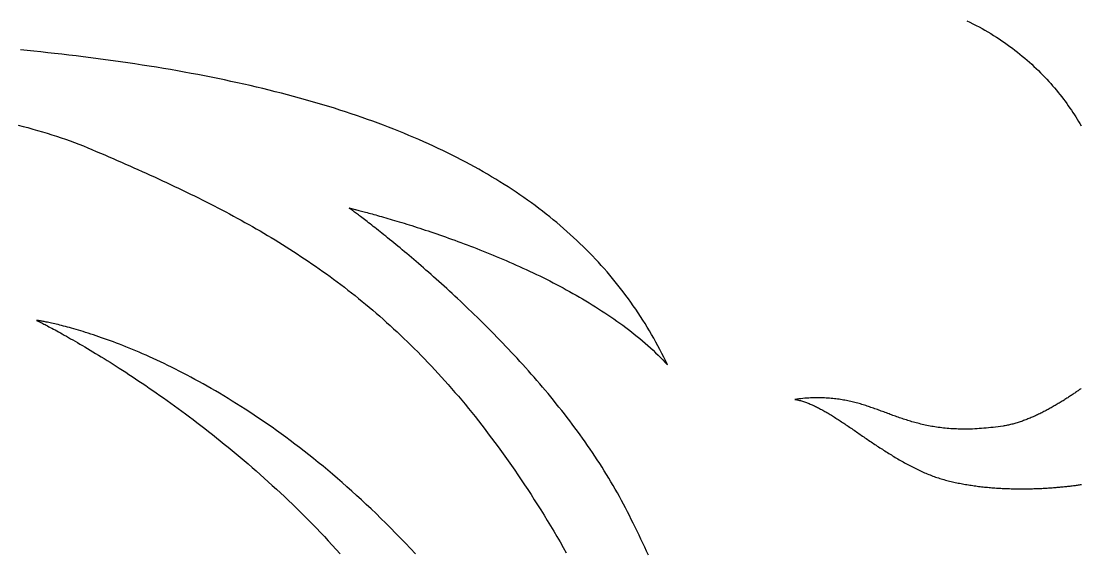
# Model space of a CAD drawing. Extents: x 5 to 105, y 2 to 136.
# Drawn here: x 40.57 to 54.73, y 91.6 to 98.69 of the extents above; entities that cross this region are included whole.
import ezdxf

# ---------------------------------------------------------------- set-up
doc = ezdxf.new("R2010")
doc.units = 0
doc.layers.get('0').update_dxf_attribs({"linetype": 'CONTINUOUS'})

msp = doc.modelspace()

# ---------------------------------------------------------------- linework, layer by layer
at = {"color": 7}
for points in [[(53.2047, 98.6942, 0), (53.2463, 98.6742, 0), (53.2874, 98.6539, 0), (53.328, 98.633, 0), (53.3682, 98.6118, 0), (53.4079, 98.5901, 0), (53.4471, 98.568, 0), (53.4859, 98.5455, 0), (53.5242, 98.5227, 0), (53.562, 98.4994, 0), (53.5993, 98.4758, 0), (53.6361, 98.4519, 0), (53.6725, 98.4276, 0), (53.7084, 98.4029, 0), (53.7438, 98.3779, 0), (53.7787, 98.3526, 0), (53.8132, 98.3271, 0), (53.8472, 98.3012, 0), (53.8807, 98.275, 0), (53.9137, 98.2486, 0), (53.9462, 98.2218, 0), (53.9783, 98.1949, 0), (54.0099, 98.1677, 0), (54.041, 98.1403, 0), (54.0716, 98.1126, 0), (54.1017, 98.0847, 0), (54.1313, 98.0567, 0), (54.1605, 98.0284, 0), (54.1892, 98, 0), (54.2174, 97.9714, 0), (54.2451, 97.9426, 0), (54.2723, 97.9137, 0), (54.299, 97.8846, 0), (54.3253, 97.8554, 0), (54.351, 97.8261, 0), (54.3763, 97.7967, 0), (54.4011, 97.7672, 0), (54.4254, 97.7376, 0), (54.4492, 97.708, 0), (54.4725, 97.6782, 0), (54.4953, 97.6484, 0), (54.5176, 97.6186, 0), (54.5395, 97.5887, 0), (54.5608, 97.5588, 0), (54.5817, 97.5289, 0), (54.602, 97.499, 0), (54.6219, 97.4691, 0), (54.6413, 97.4392, 0), (54.6602, 97.4093, 0), (54.6785, 97.3795, 0), (54.6964, 97.3497, 0), (54.7138, 97.32, 0), (54.7307, 97.2903, 0)], [(41.5992, 98.1871, 0), (41.4997, 98.2, 0), (41.4013, 98.2124, 0), (41.3039, 98.2244, 0), (41.2077, 98.236, 0), (41.1125, 98.2471, 0), (41.0183, 98.2578, 0), (40.9252, 98.268, 0), (40.8331, 98.2779, 0), (40.742, 98.2873, 0), (40.6519, 98.2964, 0), (40.5628, 98.3051, 0)], [(49.2077, 94.0949, 0), (49.1827, 94.1467, 0), (49.1572, 94.1982, 0), (49.1312, 94.2494, 0), (49.1048, 94.3002, 0), (49.0778, 94.3507, 0), (49.0504, 94.401, 0), (49.0225, 94.4509, 0), (48.9942, 94.5004, 0), (48.9653, 94.5497, 0), (48.9359, 94.5986, 0), (48.9061, 94.6472, 0), (48.8757, 94.6955, 0), (48.8449, 94.7435, 0), (48.8135, 94.7912, 0), (48.7817, 94.8385, 0), (48.7493, 94.8855, 0), (48.7165, 94.9323, 0), (48.6831, 94.9786, 0), (48.6492, 95.0247, 0), (48.6149, 95.0705, 0), (48.58, 95.1159, 0), (48.5446, 95.161, 0), (48.5086, 95.2058, 0), (48.4722, 95.2503, 0), (48.4353, 95.2945, 0), (48.3978, 95.3384, 0), (48.3598, 95.3819, 0), (48.3213, 95.4252, 0), (48.2822, 95.4681, 0), (48.2426, 95.5107, 0), (48.2025, 95.553, 0), (48.1619, 95.5949, 0), (48.1207, 95.6366, 0), (48.079, 95.6779, 0), (48.0368, 95.719, 0), (47.994, 95.7597, 0), (47.9506, 95.8001, 0), (47.9068, 95.8402, 0), (47.8624, 95.88, 0), (47.8174, 95.9195, 0), (47.7719, 95.9586, 0), (47.7258, 95.9975, 0), (47.6792, 96.036, 0), (47.632, 96.0742, 0), (47.5843, 96.1122, 0), (47.536, 96.1498, 0), (47.4872, 96.1871, 0), (47.4378, 96.2241, 0), (47.3878, 96.2607, 0), (47.3372, 96.2971, 0), (47.2861, 96.3332, 0), (47.2345, 96.3689, 0), (47.1822, 96.4043, 0), (47.1294, 96.4395, 0), (47.076, 96.4743, 0), (47.022, 96.5088, 0), (46.9675, 96.543, 0), (46.9124, 96.5769, 0), (46.8566, 96.6105, 0), (46.8003, 96.6438, 0), (46.7435, 96.6768, 0), (46.686, 96.7094, 0), (46.6279, 96.7418, 0), (46.5693, 96.7739, 0), (46.51, 96.8056, 0), (46.4502, 96.8371, 0), (46.3897, 96.8682, 0), (46.3287, 96.8991, 0), (46.2671, 96.9296, 0), (46.2048, 96.9598, 0), (46.142, 96.9897, 0), (46.0785, 97.0194, 0), (46.0144, 97.0487, 0), (45.9498, 97.0777, 0), (45.8845, 97.1064, 0), (45.8186, 97.1348, 0), (45.7521, 97.1629, 0), (45.6849, 97.1907, 0), (45.6172, 97.2182, 0), (45.5488, 97.2454, 0), (45.4798, 97.2723, 0), (45.4102, 97.2989, 0), (45.3399, 97.3252, 0), (45.269, 97.3512, 0), (45.1975, 97.3768, 0), (45.1253, 97.4022, 0), (45.0526, 97.4273, 0), (44.9791, 97.4521, 0), (44.9051, 97.4766, 0), (44.8304, 97.5008, 0), (44.755, 97.5247, 0), (44.6791, 97.5482, 0), (44.6024, 97.5715, 0), (44.5251, 97.5945, 0), (44.4472, 97.6172, 0), (44.3686, 97.6396, 0), (44.2894, 97.6617, 0), (44.2095, 97.6835, 0), (44.129, 97.705, 0), (44.0478, 97.7262, 0), (43.9659, 97.7471, 0), (43.8834, 97.7677, 0), (43.8002, 97.788, 0), (43.7163, 97.808, 0), (43.6318, 97.8277, 0), (43.5466, 97.8472, 0), (43.4607, 97.8663, 0), (43.3742, 97.8851, 0), (43.2869, 97.9037, 0), (43.199, 97.9219, 0), (43.1104, 97.9398, 0), (43.0212, 97.9575, 0), (42.9312, 97.9749, 0), (42.8406, 97.9919, 0), (42.7493, 98.0087, 0), (42.6573, 98.0252, 0), (42.5646, 98.0413, 0), (42.4712, 98.0572, 0), (42.3771, 98.0728, 0), (42.2823, 98.0881, 0), (42.1869, 98.1031, 0), (42.0907, 98.1179, 0), (41.9938, 98.1323, 0), (41.8962, 98.1464, 0), (41.7979, 98.1603, 0), (41.6989, 98.1738, 0), (41.5992, 98.1871, 0)], [(40.5307, 97.3008, 0), (40.5963, 97.2837, 0), (40.6615, 97.2662, 0), (40.7262, 97.2483, 0), (40.7904, 97.2299, 0), (40.8541, 97.2111, 0), (40.9172, 97.1919, 0), (40.9798, 97.1722, 0), (41.0419, 97.152, 0), (41.1034, 97.1314, 0), (41.1643, 97.1104, 0), (41.2246, 97.0888, 0), (41.2844, 97.0668, 0), (41.3435, 97.0443, 0), (41.402, 97.0213, 0), (41.4598, 96.9978, 0), (41.5169, 96.9738, 0)], [(41.517, 96.9738, 0), (41.5737, 96.9495, 0), (41.6303, 96.9252, 0), (41.6867, 96.9009, 0), (41.7429, 96.8766, 0), (41.7989, 96.8523, 0), (41.8548, 96.8279, 0), (41.9105, 96.8036, 0), (41.9661, 96.7792, 0), (42.0214, 96.7547, 0), (42.0766, 96.7303, 0), (42.1317, 96.7057, 0), (42.1866, 96.6811, 0), (42.2413, 96.6564, 0), (42.2958, 96.6317, 0), (42.3502, 96.6069, 0), (42.4045, 96.582, 0), (42.4585, 96.557, 0), (42.5125, 96.5319, 0), (42.5662, 96.5067, 0), (42.6198, 96.4814, 0), (42.6733, 96.456, 0), (42.7266, 96.4305, 0), (42.7797, 96.4048, 0), (42.8327, 96.379, 0), (42.8856, 96.3531, 0), (42.9383, 96.3271, 0), (42.9908, 96.3008, 0), (43.0432, 96.2745, 0), (43.0955, 96.2479, 0), (43.1476, 96.2212, 0), (43.1996, 96.1943, 0), (43.2514, 96.1673, 0), (43.3031, 96.14, 0), (43.3546, 96.1126, 0), (43.406, 96.0849, 0), (43.4573, 96.0571, 0), (43.5084, 96.029, 0), (43.5594, 96.0007, 0), (43.6103, 95.9722, 0), (43.661, 95.9435, 0), (43.7116, 95.9145, 0), (43.7621, 95.8853, 0), (43.8124, 95.8559, 0), (43.8626, 95.8262, 0), (43.9127, 95.7962, 0), (43.9627, 95.766, 0), (44.0125, 95.7354, 0), (44.0622, 95.7047, 0), (44.1118, 95.6736, 0), (44.1612, 95.6422, 0), (44.2105, 95.6106, 0), (44.2597, 95.5786, 0), (44.3088, 95.5463, 0), (44.3578, 95.5138, 0), (44.4067, 95.4808, 0), (44.4554, 95.4476, 0), (44.504, 95.414, 0), (44.5525, 95.3801, 0), (44.6009, 95.3459, 0), (44.6492, 95.3113, 0), (44.6974, 95.2763, 0), (44.7454, 95.241, 0), (44.7934, 95.2053, 0), (44.8412, 95.1693, 0), (44.889, 95.1328, 0), (44.9366, 95.096, 0), (44.9841, 95.0587, 0), (45.0316, 95.0211, 0), (45.0789, 94.9831, 0), (45.1261, 94.9446, 0), (45.1732, 94.9058, 0), (45.2203, 94.8665, 0), (45.2672, 94.8267, 0), (45.314, 94.7866, 0), (45.3608, 94.746, 0), (45.4074, 94.7049, 0), (45.4539, 94.6634, 0), (45.5004, 94.6215, 0), (45.5468, 94.579, 0), (45.593, 94.5361, 0), (45.6392, 94.4928, 0), (45.6853, 94.4489, 0), (45.7313, 94.4045, 0), (45.7772, 94.3597, 0), (45.8231, 94.3143, 0), (45.8688, 94.2684, 0), (45.9145, 94.2221, 0), (45.9601, 94.1751, 0), (46.0056, 94.1277, 0), (46.051, 94.0797, 0), (46.0964, 94.0312, 0), (46.1417, 93.9822, 0), (46.1869, 93.9326, 0), (46.232, 93.8824, 0), (46.277, 93.8317, 0), (46.322, 93.7804, 0), (46.3669, 93.7285, 0), (46.4117, 93.676, 0), (46.4565, 93.623, 0), (46.5012, 93.5694, 0), (46.5458, 93.5151, 0), (46.5904, 93.4603, 0), (46.6349, 93.4048, 0), (46.6793, 93.3487, 0), (46.7237, 93.292, 0), (46.768, 93.2347, 0), (46.8122, 93.1767, 0), (46.8564, 93.1181, 0), (46.9005, 93.0588, 0), (46.9446, 92.9989, 0), (46.9886, 92.9383, 0), (47.0326, 92.8771, 0), (47.0765, 92.8151, 0), (47.1203, 92.7525, 0), (47.1641, 92.6892, 0), (47.2079, 92.6252, 0), (47.2516, 92.5606, 0), (47.2952, 92.4952, 0), (47.3388, 92.4291, 0), (47.3824, 92.3623, 0), (47.4259, 92.2947, 0), (47.4693, 92.2265, 0), (47.5127, 92.1575, 0), (47.5561, 92.0877, 0), (47.5994, 92.0173, 0), (47.6427, 91.946, 0), (47.686, 91.874, 0)], [(48.5908, 92.2853, 0), (48.5638, 92.3353, 0), (48.5363, 92.3851, 0), (48.5084, 92.4348, 0), (48.4799, 92.4844, 0), (48.451, 92.5338, 0), (48.4217, 92.5831, 0), (48.3919, 92.6323, 0), (48.3616, 92.6813, 0), (48.3309, 92.7301, 0), (48.2999, 92.7788, 0), (48.2684, 92.8273, 0), (48.2365, 92.8756, 0), (48.2043, 92.9238, 0), (48.1717, 92.9718, 0), (48.1388, 93.0196, 0), (48.1055, 93.0672, 0), (48.0718, 93.1146, 0), (48.0379, 93.1619, 0), (48.0037, 93.2089, 0), (47.9691, 93.2557, 0), (47.9343, 93.3024, 0), (47.8992, 93.3488, 0), (47.8638, 93.395, 0), (47.8282, 93.4409, 0), (47.7923, 93.4867, 0), (47.7563, 93.5322, 0), (47.72, 93.5775, 0), (47.6834, 93.6225, 0), (47.6467, 93.6674, 0), (47.6099, 93.7119, 0), (47.5728, 93.7562, 0), (47.5356, 93.8003, 0), (47.4982, 93.8441, 0), (47.4607, 93.8876, 0), (47.4231, 93.9309, 0), (47.3854, 93.9739, 0), (47.3475, 94.0166, 0), (47.3096, 94.059, 0), (47.2716, 94.1012, 0), (47.2335, 94.143, 0), (47.1954, 94.1846, 0), (47.1572, 94.2259, 0), (47.119, 94.2668, 0), (47.0808, 94.3075, 0), (47.0425, 94.3478, 0), (47.0043, 94.3879, 0), (46.966, 94.4276, 0), (46.9278, 94.467, 0), (46.8896, 94.5061, 0), (46.8515, 94.5448, 0), (46.8134, 94.5832, 0), (46.7754, 94.6212, 0), (46.7374, 94.659, 0), (46.6996, 94.6963, 0), (46.6619, 94.7333, 0), (46.6242, 94.77, 0), (46.5867, 94.8063, 0), (46.5494, 94.8422, 0), (46.5122, 94.8778, 0), (46.4751, 94.9129, 0), (46.4382, 94.9477, 0), (46.4015, 94.9822, 0), (46.365, 95.0162, 0), (46.3287, 95.0498, 0), (46.2926, 95.0831, 0), (46.2567, 95.1159, 0), (46.2211, 95.1483, 0), (46.1857, 95.1804, 0), (46.1506, 95.212, 0), (46.1158, 95.2432, 0), (46.0812, 95.274, 0), (46.047, 95.3043, 0), (46.013, 95.3342, 0), (45.9794, 95.3637, 0), (45.9461, 95.3928, 0), (45.9131, 95.4214, 0), (45.8805, 95.4495, 0), (45.8482, 95.4772, 0), (45.8164, 95.5045, 0), (45.7849, 95.5313, 0), (45.7538, 95.5576, 0), (45.7231, 95.5834, 0), (45.6929, 95.6088, 0), (45.663, 95.6337, 0), (45.6337, 95.6582, 0), (45.6047, 95.6821, 0), (45.5763, 95.7055, 0), (45.5483, 95.7285, 0), (45.5208, 95.7509, 0), (45.4938, 95.7729, 0), (45.4673, 95.7943, 0), (45.4414, 95.8153, 0), (45.416, 95.8357, 0), (45.3911, 95.8556, 0), (45.3668, 95.8749, 0), (45.343, 95.8938, 0), (45.3198, 95.9121, 0), (45.2973, 95.9299, 0), (45.2753, 95.9471, 0), (45.2539, 95.9638, 0), (45.2332, 95.9799, 0), (45.2131, 95.9955, 0), (45.1937, 96.0105, 0), (45.1749, 96.025, 0), (45.1568, 96.0389, 0), (45.1393, 96.0522, 0), (45.1226, 96.0649, 0), (45.1066, 96.0771, 0), (45.0912, 96.0887, 0), (45.0767, 96.0997, 0), (45.0628, 96.1101, 0), (45.0497, 96.1199, 0), (45.0374, 96.1291, 0), (45.0258, 96.1377, 0), (45.015, 96.1457, 0), (45.0051, 96.153, 0), (44.9959, 96.1598, 0), (44.9875, 96.1659, 0), (44.98, 96.1714, 0), (44.9733, 96.1763, 0), (44.9675, 96.1805, 0), (44.9626, 96.1841, 0), (44.9585, 96.1871, 0), (44.9553, 96.1894, 0), (44.953, 96.191, 0), (44.9516, 96.192, 0), (44.9511, 96.1923, 0)], [(44.9511, 96.1923, 0), (44.9517, 96.1922, 0), (44.9533, 96.1918, 0), (44.956, 96.1912, 0), (44.9598, 96.1903, 0), (44.9646, 96.1892, 0), (44.9705, 96.1878, 0), (44.9773, 96.1861, 0), (44.9852, 96.1843, 0), (44.9941, 96.1821, 0), (45.0039, 96.1797, 0), (45.0148, 96.177, 0), (45.0265, 96.1741, 0), (45.0392, 96.1709, 0), (45.0529, 96.1675, 0), (45.0674, 96.1638, 0), (45.0829, 96.1599, 0), (45.0992, 96.1557, 0), (45.1164, 96.1513, 0), (45.1345, 96.1466, 0), (45.1534, 96.1416, 0), (45.1731, 96.1364, 0), (45.1937, 96.1309, 0), (45.215, 96.1252, 0), (45.2371, 96.1192, 0), (45.2601, 96.113, 0), (45.2838, 96.1065, 0), (45.3082, 96.0997, 0), (45.3334, 96.0927, 0), (45.3592, 96.0855, 0), (45.3858, 96.0779, 0), (45.4131, 96.0701, 0), (45.4411, 96.0621, 0), (45.4697, 96.0538, 0), (45.499, 96.0452, 0), (45.529, 96.0364, 0), (45.5595, 96.0273, 0), (45.5907, 96.018, 0), (45.6225, 96.0084, 0), (45.6549, 95.9986, 0), (45.6878, 95.9885, 0), (45.7213, 95.9781, 0), (45.7553, 95.9674, 0), (45.7899, 95.9566, 0), (45.825, 95.9454, 0), (45.8606, 95.934, 0), (45.8967, 95.9223, 0), (45.9333, 95.9104, 0), (45.9703, 95.8982, 0), (46.0078, 95.8857, 0), (46.0457, 95.873, 0), (46.0841, 95.86, 0), (46.1228, 95.8468, 0), (46.162, 95.8333, 0), (46.2015, 95.8195, 0), (46.2414, 95.8055, 0), (46.2817, 95.7912, 0), (46.3223, 95.7767, 0), (46.3632, 95.7618, 0), (46.4045, 95.7468, 0), (46.446, 95.7314, 0), (46.4879, 95.7158, 0), (46.53, 95.7, 0), (46.5723, 95.6838, 0), (46.615, 95.6674, 0), (46.6578, 95.6508, 0), (46.7009, 95.6339, 0), (46.7442, 95.6167, 0), (46.7877, 95.5992, 0), (46.8313, 95.5815, 0), (46.8752, 95.5635, 0), (46.9191, 95.5453, 0), (46.9633, 95.5268, 0), (47.0075, 95.508, 0), (47.0518, 95.4889, 0), (47.0963, 95.4696, 0), (47.1408, 95.4501, 0), (47.1855, 95.4302, 0), (47.2301, 95.4101, 0), (47.2748, 95.3897, 0), (47.3196, 95.3691, 0), (47.3643, 95.3482, 0), (47.4091, 95.327, 0), (47.4539, 95.3056, 0), (47.4986, 95.2839, 0), (47.5433, 95.2619, 0), (47.5879, 95.2396, 0), (47.6325, 95.2171, 0), (47.677, 95.1944, 0), (47.7214, 95.1713, 0), (47.7657, 95.148, 0), (47.8099, 95.1244, 0), (47.854, 95.1006, 0), (47.8979, 95.0764, 0), (47.9416, 95.052, 0), (47.9852, 95.0274, 0), (48.0286, 95.0024, 0), (48.0718, 94.9772, 0), (48.1148, 94.9518, 0), (48.1576, 94.926, 0), (48.2001, 94.9, 0), (48.2423, 94.8737, 0), (48.2843, 94.8472, 0), (48.326, 94.8204, 0), (48.3675, 94.7933, 0), (48.4086, 94.7659, 0), (48.4494, 94.7383, 0), (48.4898, 94.7104, 0), (48.5299, 94.6822, 0), (48.5697, 94.6537, 0), (48.609, 94.625, 0), (48.648, 94.596, 0), (48.6866, 94.5667, 0), (48.7248, 94.5372, 0), (48.7625, 94.5074, 0), (48.7998, 94.4773, 0), (48.8366, 94.4469, 0), (48.873, 94.4163, 0), (48.9088, 94.3854, 0), (48.9442, 94.3542, 0), (48.9791, 94.3227, 0), (49.0134, 94.291, 0), (49.0472, 94.259, 0), (49.0805, 94.2267, 0), (49.1132, 94.1942, 0), (49.1453, 94.1614, 0), (49.1768, 94.1283, 0), (49.2077, 94.0949, 0)], [(45.8371, 91.5719, 0), (45.7712, 91.6425, 0), (45.7054, 91.7121, 0), (45.6396, 91.7806, 0), (45.5739, 91.8481, 0), (45.5083, 91.9146, 0), (45.4428, 91.98, 0), (45.3775, 92.0444, 0), (45.3122, 92.1078, 0), (45.247, 92.1702, 0), (45.182, 92.2316, 0), (45.1171, 92.292, 0), (45.0524, 92.3514, 0), (44.9878, 92.4098, 0), (44.9234, 92.4673, 0), (44.8591, 92.5238, 0), (44.7951, 92.5794, 0), (44.7312, 92.634, 0), (44.6676, 92.6877, 0), (44.6041, 92.7405, 0), (44.5409, 92.7923, 0), (44.4778, 92.8432, 0), (44.4151, 92.8933, 0), (44.3525, 92.9424, 0), (44.2902, 92.9906, 0), (44.2282, 93.038, 0), (44.1664, 93.0845, 0), (44.1049, 93.1301, 0), (44.0437, 93.1749, 0), (43.9828, 93.2188, 0), (43.9222, 93.2619, 0), (43.8619, 93.3042, 0), (43.8019, 93.3456, 0), (43.7423, 93.3862, 0), (43.683, 93.426, 0), (43.624, 93.465, 0), (43.5654, 93.5032, 0), (43.5071, 93.5407, 0), (43.4493, 93.5773, 0), (43.3918, 93.6132, 0), (43.3346, 93.6483, 0), (43.2779, 93.6827, 0), (43.2216, 93.7163, 0), (43.1657, 93.7492, 0), (43.1102, 93.7814, 0), (43.0552, 93.8128, 0), (43.0006, 93.8435, 0), (42.9464, 93.8735, 0), (42.8927, 93.9029, 0), (42.8394, 93.9315, 0), (42.7867, 93.9594, 0), (42.7344, 93.9867, 0), (42.6826, 94.0133, 0), (42.6313, 94.0392, 0), (42.5805, 94.0645, 0), (42.5302, 94.0892, 0), (42.4805, 94.1132, 0), (42.4313, 94.1366, 0), (42.3826, 94.1594, 0), (42.3345, 94.1815, 0), (42.2869, 94.2031, 0), (42.2399, 94.2241, 0), (42.1935, 94.2444, 0), (42.1476, 94.2642, 0), (42.1024, 94.2835, 0), (42.0577, 94.3021, 0), (42.0137, 94.3202, 0), (41.9703, 94.3378, 0), (41.9275, 94.3548, 0), (41.8853, 94.3713, 0), (41.8438, 94.3872, 0), (41.803, 94.4027, 0), (41.7628, 94.4176, 0), (41.7232, 94.432, 0), (41.6844, 94.446, 0), (41.6462, 94.4594, 0), (41.6088, 94.4724, 0), (41.572, 94.4849, 0), (41.5359, 94.497, 0), (41.5006, 94.5086, 0), (41.466, 94.5197, 0), (41.4322, 94.5304, 0), (41.399, 94.5407, 0), (41.3667, 94.5506, 0), (41.3351, 94.56, 0), (41.3043, 94.5691, 0), (41.2742, 94.5777, 0), (41.245, 94.586, 0), (41.2165, 94.5938, 0), (41.1889, 94.6013, 0), (41.162, 94.6084, 0), (41.136, 94.6152, 0), (41.1109, 94.6216, 0), (41.0865, 94.6277, 0), (41.0631, 94.6335, 0), (41.0404, 94.6389, 0), (41.0187, 94.644, 0), (40.9978, 94.6488, 0), (40.9778, 94.6532, 0), (40.9587, 94.6574, 0), (40.9405, 94.6613, 0), (40.9232, 94.6649, 0), (40.9068, 94.6683, 0), (40.8913, 94.6714, 0), (40.8768, 94.6742, 0), (40.8632, 94.6768, 0), (40.8506, 94.6791, 0), (40.839, 94.6812, 0), (40.8283, 94.6831, 0), (40.8185, 94.6848, 0), (40.8098, 94.6862, 0), (40.8021, 94.6875, 0), (40.7954, 94.6885, 0), (40.7896, 94.6894, 0), (40.7849, 94.6901, 0), (40.7813, 94.6906, 0), (40.7786, 94.691, 0), (40.7771, 94.6912, 0), (40.7765, 94.6913, 0)], [(40.7765, 94.6913, 0), (40.7771, 94.691, 0), (40.7789, 94.6901, 0), (40.7819, 94.6886, 0), (40.7861, 94.6866, 0), (40.7914, 94.6839, 0), (40.7979, 94.6807, 0), (40.8055, 94.6769, 0), (40.8143, 94.6725, 0), (40.8241, 94.6675, 0), (40.835, 94.662, 0), (40.8471, 94.6558, 0), (40.8601, 94.6491, 0), (40.8743, 94.6418, 0), (40.8894, 94.6339, 0), (40.9056, 94.6254, 0), (40.9228, 94.6164, 0), (40.941, 94.6067, 0), (40.9602, 94.5965, 0), (40.9804, 94.5857, 0), (41.0015, 94.5744, 0), (41.0235, 94.5624, 0), (41.0465, 94.5499, 0), (41.0704, 94.5368, 0), (41.0952, 94.5232, 0), (41.1208, 94.509, 0), (41.1474, 94.4942, 0), (41.1748, 94.4788, 0), (41.2031, 94.4628, 0), (41.2321, 94.4463, 0), (41.262, 94.4292, 0), (41.2927, 94.4116, 0), (41.3242, 94.3933, 0), (41.3565, 94.3746, 0), (41.3896, 94.3552, 0), (41.4233, 94.3353, 0), (41.4579, 94.3148, 0), (41.4931, 94.2937, 0), (41.5291, 94.2721, 0), (41.5657, 94.2499, 0), (41.603, 94.2272, 0), (41.641, 94.2038, 0), (41.6797, 94.18, 0), (41.719, 94.1555, 0), (41.7589, 94.1305, 0), (41.7994, 94.105, 0), (41.8405, 94.0789, 0), (41.8823, 94.0522, 0), (41.9245, 94.025, 0), (41.9674, 93.9972, 0), (42.0107, 93.9688, 0), (42.0547, 93.9399, 0), (42.0991, 93.9105, 0), (42.144, 93.8805, 0), (42.1894, 93.8499, 0), (42.2353, 93.8188, 0), (42.2817, 93.7871, 0), (42.3285, 93.7549, 0), (42.3757, 93.7221, 0), (42.4234, 93.6888, 0), (42.4714, 93.6549, 0), (42.5199, 93.6205, 0), (42.5687, 93.5855, 0), (42.6179, 93.55, 0), (42.6674, 93.514, 0), (42.7173, 93.4773, 0), (42.7675, 93.4402, 0), (42.818, 93.4025, 0), (42.8688, 93.3642, 0), (42.9199, 93.3254, 0), (42.9713, 93.2861, 0), (43.0229, 93.2462, 0), (43.0748, 93.2058, 0), (43.1269, 93.1648, 0), (43.1792, 93.1233, 0), (43.2317, 93.0813, 0), (43.2844, 93.0387, 0), (43.3372, 92.9956, 0), (43.3902, 92.9519, 0), (43.4434, 92.9077, 0), (43.4967, 92.863, 0), (43.5501, 92.8177, 0), (43.6036, 92.7719, 0), (43.6572, 92.7256, 0), (43.7109, 92.6787, 0), (43.7647, 92.6313, 0), (43.8185, 92.5834, 0), (43.8723, 92.5349, 0), (43.9261, 92.4859, 0), (43.98, 92.4364, 0), (44.0339, 92.3863, 0), (44.0877, 92.3357, 0), (44.1415, 92.2846, 0), (44.1952, 92.2329, 0), (44.2489, 92.1807, 0), (44.3026, 92.128, 0), (44.3561, 92.0748, 0), (44.4095, 92.0211, 0), (44.4628, 91.9668, 0), (44.516, 91.912, 0), (44.569, 91.8566, 0), (44.6219, 91.8008, 0), (44.6746, 91.7444, 0), (44.7272, 91.6875, 0), (44.7795, 91.6301, 0), (44.8316, 91.5722, 0)], [(54.7331, 93.7798, 0), (54.7229, 93.7725, 0), (54.7125, 93.7651, 0), (54.7019, 93.7577, 0), (54.6912, 93.7502, 0), (54.6804, 93.7426, 0), (54.6695, 93.735, 0), (54.6584, 93.7274, 0), (54.6472, 93.7197, 0), (54.6359, 93.7119, 0), (54.6244, 93.7042, 0), (54.6128, 93.6964, 0), (54.6011, 93.6885, 0), (54.5893, 93.6807, 0), (54.5774, 93.6728, 0), (54.5653, 93.6649, 0), (54.5532, 93.657, 0), (54.5409, 93.6491, 0), (54.5285, 93.6412, 0), (54.5161, 93.6333, 0), (54.5035, 93.6253, 0), (54.4909, 93.6174, 0), (54.4781, 93.6095, 0), (54.4653, 93.6016, 0), (54.4523, 93.5936, 0), (54.4393, 93.5858, 0), (54.4262, 93.5779, 0), (54.413, 93.57, 0), (54.3997, 93.5622, 0), (54.3864, 93.5544, 0), (54.373, 93.5467, 0), (54.3595, 93.5389, 0), (54.3459, 93.5313, 0), (54.3323, 93.5236, 0), (54.3186, 93.516, 0), (54.3049, 93.5085, 0), (54.2911, 93.501, 0), (54.2772, 93.4935, 0), (54.2633, 93.4862, 0), (54.2493, 93.4789, 0), (54.2353, 93.4716, 0), (54.2212, 93.4644, 0), (54.2071, 93.4573, 0), (54.193, 93.4503, 0), (54.1788, 93.4433, 0), (54.1646, 93.4365, 0), (54.1503, 93.4297, 0), (54.136, 93.423, 0), (54.1217, 93.4164, 0), (54.1074, 93.4099, 0), (54.093, 93.4035, 0), (54.0786, 93.3972, 0), (54.0642, 93.391, 0), (54.0498, 93.385, 0), (54.0353, 93.379, 0), (54.0209, 93.3731, 0), (54.0064, 93.3674, 0), (53.9919, 93.3618, 0), (53.9775, 93.3563, 0), (53.963, 93.351, 0), (53.9485, 93.3458, 0), (53.934, 93.3407, 0), (53.9196, 93.3358, 0), (53.9051, 93.331, 0), (53.8907, 93.3264, 0), (53.8762, 93.3219, 0), (53.8618, 93.3175, 0), (53.8474, 93.3134, 0), (53.8331, 93.3094, 0), (53.8187, 93.3055, 0), (53.8044, 93.3018, 0), (53.7901, 93.2983, 0), (53.7758, 93.295, 0), (53.7616, 93.2918, 0), (53.7474, 93.2889, 0), (53.7332, 93.2861, 0), (53.7191, 93.2835, 0), (53.705, 93.281, 0), (53.691, 93.2788, 0)], [(53.691, 93.2788, 0), (53.6569, 93.2738, 0), (53.6233, 93.2692, 0), (53.5902, 93.2648, 0), (53.5575, 93.2609, 0), (53.5252, 93.2572, 0), (53.4934, 93.2539, 0), (53.4621, 93.2509, 0), (53.4312, 93.2482, 0), (53.4007, 93.2458, 0), (53.3706, 93.2437, 0), (53.3409, 93.2419, 0), (53.3117, 93.2404, 0), (53.2828, 93.2392, 0), (53.2543, 93.2383, 0), (53.2263, 93.2377, 0), (53.1986, 93.2373, 0), (53.1712, 93.2372, 0), (53.1443, 93.2374, 0), (53.1177, 93.2378, 0), (53.0914, 93.2384, 0), (53.0655, 93.2394, 0), (53.0399, 93.2405, 0), (53.0147, 93.2419, 0), (52.9898, 93.2435, 0), (52.9652, 93.2453, 0), (52.9409, 93.2474, 0), (52.9169, 93.2497, 0), (52.8932, 93.2521, 0), (52.8698, 93.2548, 0), (52.8467, 93.2577, 0), (52.8239, 93.2608, 0), (52.8014, 93.264, 0), (52.7791, 93.2674, 0), (52.757, 93.2711, 0), (52.7353, 93.2748, 0), (52.7137, 93.2788, 0), (52.6924, 93.2829, 0), (52.6714, 93.2871, 0), (52.6505, 93.2916, 0), (52.6299, 93.2961, 0), (52.6095, 93.3008, 0), (52.5893, 93.3056, 0), (52.5693, 93.3106, 0), (52.5494, 93.3156, 0), (52.5298, 93.3208, 0), (52.5104, 93.3261, 0), (52.4911, 93.3315, 0), (52.472, 93.337, 0), (52.453, 93.3426, 0), (52.4342, 93.3483, 0), (52.4155, 93.3541, 0), (52.397, 93.36, 0), (52.3786, 93.3659, 0), (52.3603, 93.3719, 0), (52.3421, 93.378, 0), (52.3241, 93.3841, 0), (52.3061, 93.3903, 0), (52.2883, 93.3965, 0), (52.2705, 93.4028, 0), (52.2529, 93.4091, 0), (52.2353, 93.4154, 0), (52.2177, 93.4218, 0), (52.2003, 93.4281, 0), (52.1829, 93.4345, 0), (52.1655, 93.4409, 0), (52.1482, 93.4474, 0), (52.1309, 93.4538, 0), (52.1137, 93.4602, 0), (52.0965, 93.4666, 0), (52.0793, 93.4729, 0), (52.0621, 93.4793, 0), (52.0449, 93.4856, 0), (52.0277, 93.4919, 0), (52.0105, 93.4982, 0), (51.9932, 93.5044, 0), (51.976, 93.5105, 0), (51.9587, 93.5167, 0), (51.9414, 93.5227, 0), (51.924, 93.5287, 0), (51.9066, 93.5346, 0), (51.8892, 93.5404, 0), (51.8716, 93.5462, 0), (51.854, 93.5519, 0), (51.8364, 93.5575, 0), (51.8186, 93.5629, 0), (51.8008, 93.5683, 0), (51.7828, 93.5736, 0), (51.7648, 93.5788, 0), (51.7466, 93.5838, 0), (51.7283, 93.5887, 0), (51.7099, 93.5935, 0), (51.6914, 93.5982, 0), (51.6727, 93.6027, 0), (51.6539, 93.6071, 0), (51.6349, 93.6113, 0), (51.6158, 93.6154, 0), (51.5965, 93.6193, 0), (51.5771, 93.623, 0), (51.5574, 93.6266, 0), (51.5376, 93.63, 0), (51.5176, 93.6332, 0), (51.4974, 93.6362, 0), (51.477, 93.6391, 0), (51.4563, 93.6417, 0), (51.4355, 93.6441, 0), (51.4144, 93.6463, 0), (51.3931, 93.6483, 0), (51.3716, 93.6501, 0), (51.3498, 93.6517, 0), (51.3277, 93.653, 0), (51.3054, 93.6541, 0), (51.2829, 93.655, 0), (51.2601, 93.6556, 0), (51.2369, 93.6559, 0), (51.2136, 93.656, 0), (51.1899, 93.6559, 0), (51.1659, 93.6554, 0), (51.1416, 93.6547, 0), (51.117, 93.6537, 0), (51.0921, 93.6525, 0), (51.0668, 93.6509, 0), (51.0412, 93.6491, 0), (51.0153, 93.6469, 0), (50.9891, 93.6445, 0), (50.9625, 93.6417, 0), (50.9355, 93.6386, 0), (50.9081, 93.6352, 0)], [(50.9081, 93.6352, 0), (50.9205, 93.6331, 0), (50.9329, 93.6308, 0), (50.9454, 93.6282, 0), (50.9579, 93.6254, 0), (50.9706, 93.6223, 0), (50.9832, 93.6189, 0), (50.996, 93.6153, 0), (51.0088, 93.6115, 0), (51.0217, 93.6075, 0), (51.0347, 93.6032, 0), (51.0477, 93.5987, 0), (51.0608, 93.5939, 0), (51.074, 93.589, 0), (51.0873, 93.5838, 0), (51.1006, 93.5784, 0), (51.1139, 93.5728, 0), (51.1274, 93.567, 0), (51.1409, 93.561, 0), (51.1545, 93.5548, 0), (51.1681, 93.5484, 0), (51.1818, 93.5418, 0), (51.1956, 93.5351, 0), (51.2094, 93.5281, 0), (51.2233, 93.521, 0), (51.2372, 93.5137, 0), (51.2513, 93.5063, 0), (51.2653, 93.4986, 0), (51.2795, 93.4908, 0), (51.2937, 93.4829, 0), (51.308, 93.4748, 0), (51.3223, 93.4665, 0), (51.3367, 93.4581, 0), (51.3512, 93.4496, 0), (51.3657, 93.4409, 0), (51.3803, 93.4321, 0), (51.3949, 93.4231, 0), (51.4096, 93.414, 0), (51.4243, 93.4048, 0), (51.4392, 93.3955, 0), (51.454, 93.386, 0), (51.469, 93.3765, 0), (51.484, 93.3668, 0), (51.499, 93.3571, 0), (51.5141, 93.3472, 0), (51.5293, 93.3372, 0), (51.5445, 93.3272, 0), (51.5598, 93.317, 0), (51.5751, 93.3068, 0), (51.5905, 93.2965, 0), (51.606, 93.2861, 0), (51.6215, 93.2756, 0), (51.637, 93.265, 0), (51.6526, 93.2544, 0), (51.6683, 93.2438, 0), (51.684, 93.233, 0), (51.6998, 93.2223, 0), (51.7156, 93.2114, 0), (51.7315, 93.2005, 0), (51.7474, 93.1896, 0), (51.7634, 93.1786, 0), (51.7795, 93.1676, 0), (51.7955, 93.1566, 0), (51.8117, 93.1455, 0), (51.8279, 93.1344, 0), (51.8441, 93.1233, 0), (51.8604, 93.1122, 0), (51.8768, 93.101, 0), (51.8932, 93.0899, 0), (51.9096, 93.0787, 0), (51.9261, 93.0676, 0), (51.9426, 93.0564, 0), (51.9592, 93.0453, 0), (51.9759, 93.0341, 0), (51.9925, 93.023, 0), (52.0093, 93.0119, 0), (52.0261, 93.0008, 0), (52.0429, 92.9897, 0), (52.0598, 92.9787, 0), (52.0767, 92.9677, 0), (52.0937, 92.9567, 0), (52.1107, 92.9458, 0), (52.1277, 92.9349, 0), (52.1448, 92.924, 0), (52.162, 92.9132, 0), (52.1792, 92.9025, 0), (52.1964, 92.8918, 0), (52.2137, 92.8812, 0), (52.231, 92.8707, 0), (52.2484, 92.8602, 0), (52.2658, 92.8498, 0), (52.2832, 92.8395, 0), (52.3007, 92.8292, 0), (52.3183, 92.8191, 0), (52.3358, 92.809, 0), (52.3535, 92.7991, 0), (52.3711, 92.7892, 0), (52.3888, 92.7794, 0), (52.4066, 92.7697, 0), (52.4243, 92.7602, 0), (52.4422, 92.7507, 0), (52.46, 92.7414, 0), (52.4779, 92.7322, 0), (52.4959, 92.7231, 0), (52.5138, 92.7142, 0), (52.5319, 92.7053, 0), (52.5499, 92.6966, 0), (52.568, 92.6881, 0), (52.5861, 92.6797, 0), (52.6043, 92.6714, 0), (52.6225, 92.6633, 0), (52.6407, 92.6553, 0), (52.659, 92.6475, 0), (52.6773, 92.6399, 0), (52.6956, 92.6324, 0), (52.714, 92.6251, 0), (52.7324, 92.618, 0), (52.7509, 92.6111, 0), (52.7693, 92.6043, 0), (52.7879, 92.5977, 0), (52.8064, 92.5913, 0), (52.825, 92.5851, 0), (52.8436, 92.5791, 0), (52.8622, 92.5733, 0), (52.8809, 92.5677, 0), (52.8996, 92.5623, 0), (52.9183, 92.5571, 0), (52.9371, 92.5522, 0)], [(52.9371, 92.5522, 0), (52.9559, 92.5474, 0), (52.9748, 92.5427, 0), (52.9938, 92.5381, 0), (53.0128, 92.5337, 0), (53.0319, 92.5294, 0), (53.051, 92.5252, 0), (53.0702, 92.5211, 0), (53.0894, 92.5171, 0), (53.1087, 92.5133, 0), (53.1281, 92.5095, 0), (53.1475, 92.5059, 0), (53.1669, 92.5024, 0), (53.1864, 92.499, 0), (53.2059, 92.4956, 0), (53.2254, 92.4925, 0), (53.245, 92.4894, 0), (53.2646, 92.4864, 0), (53.2842, 92.4835, 0), (53.3039, 92.4807, 0), (53.3236, 92.478, 0), (53.3433, 92.4755, 0), (53.363, 92.473, 0), (53.3827, 92.4706, 0), (53.4025, 92.4683, 0), (53.4222, 92.4661, 0), (53.442, 92.4641, 0), (53.4617, 92.4621, 0), (53.4815, 92.4602, 0), (53.5012, 92.4583, 0), (53.521, 92.4566, 0), (53.5407, 92.455, 0), (53.5605, 92.4535, 0), (53.5802, 92.452, 0), (53.5999, 92.4506, 0), (53.6196, 92.4494, 0), (53.6393, 92.4482, 0), (53.6589, 92.447, 0), (53.6786, 92.446, 0), (53.6982, 92.4451, 0), (53.7177, 92.4442, 0), (53.7373, 92.4434, 0), (53.7568, 92.4427, 0), (53.7762, 92.4421, 0), (53.7956, 92.4415, 0), (53.815, 92.441, 0), (53.8343, 92.4406, 0), (53.8536, 92.4403, 0), (53.8728, 92.44, 0), (53.892, 92.4398, 0), (53.9111, 92.4397, 0), (53.9302, 92.4396, 0), (53.9492, 92.4396, 0), (53.9681, 92.4397, 0), (53.987, 92.4398, 0), (54.0058, 92.44, 0), (54.0245, 92.4403, 0), (54.0432, 92.4406, 0), (54.0617, 92.441, 0), (54.0802, 92.4415, 0), (54.0987, 92.442, 0), (54.117, 92.4425, 0), (54.1352, 92.4431, 0), (54.1534, 92.4438, 0), (54.1714, 92.4446, 0), (54.1894, 92.4453, 0), (54.2072, 92.4462, 0), (54.225, 92.4471, 0), (54.2426, 92.448, 0), (54.2602, 92.449, 0), (54.2776, 92.45, 0), (54.295, 92.4511, 0), (54.3122, 92.4522, 0), (54.3293, 92.4534, 0), (54.3463, 92.4546, 0), (54.3631, 92.4558, 0), (54.3799, 92.4571, 0), (54.3965, 92.4584, 0), (54.4129, 92.4598, 0), (54.4293, 92.4612, 0), (54.4455, 92.4627, 0), (54.4616, 92.4642, 0), (54.4775, 92.4657, 0), (54.4933, 92.4672, 0), (54.5089, 92.4688, 0), (54.5244, 92.4704, 0), (54.5398, 92.4721, 0), (54.555, 92.4737, 0), (54.57, 92.4754, 0), (54.5849, 92.4772, 0), (54.5996, 92.4789, 0), (54.6142, 92.4807, 0), (54.6286, 92.4825, 0), (54.6428, 92.4843, 0), (54.6568, 92.4862, 0), (54.6707, 92.488, 0), (54.6844, 92.4899, 0), (54.6979, 92.4918, 0), (54.7113, 92.4938, 0), (54.7244, 92.4957, 0), (54.7374, 92.4977, 0)], [(48.9513, 91.5522, 0), (48.9264, 91.6066, 0), (48.9015, 91.6607, 0), (48.8764, 91.7145, 0), (48.8511, 91.768, 0), (48.8257, 91.8212, 0), (48.8001, 91.8741, 0), (48.7745, 91.9266, 0), (48.7486, 91.9789, 0), (48.7227, 92.0308, 0), (48.6966, 92.0824, 0), (48.6703, 92.1336, 0), (48.6439, 92.1845, 0), (48.6174, 92.2351, 0), (48.5908, 92.2853, 0)], [(47.686, 91.874, 0), (47.7289, 91.8017, 0), (47.771, 91.7295, 0), (47.8124, 91.6574, 0), (47.853, 91.5854, 0)]]:
    msp.add_polyline3d(points, dxfattribs=at)

doc.saveas('drawing.dxf')
